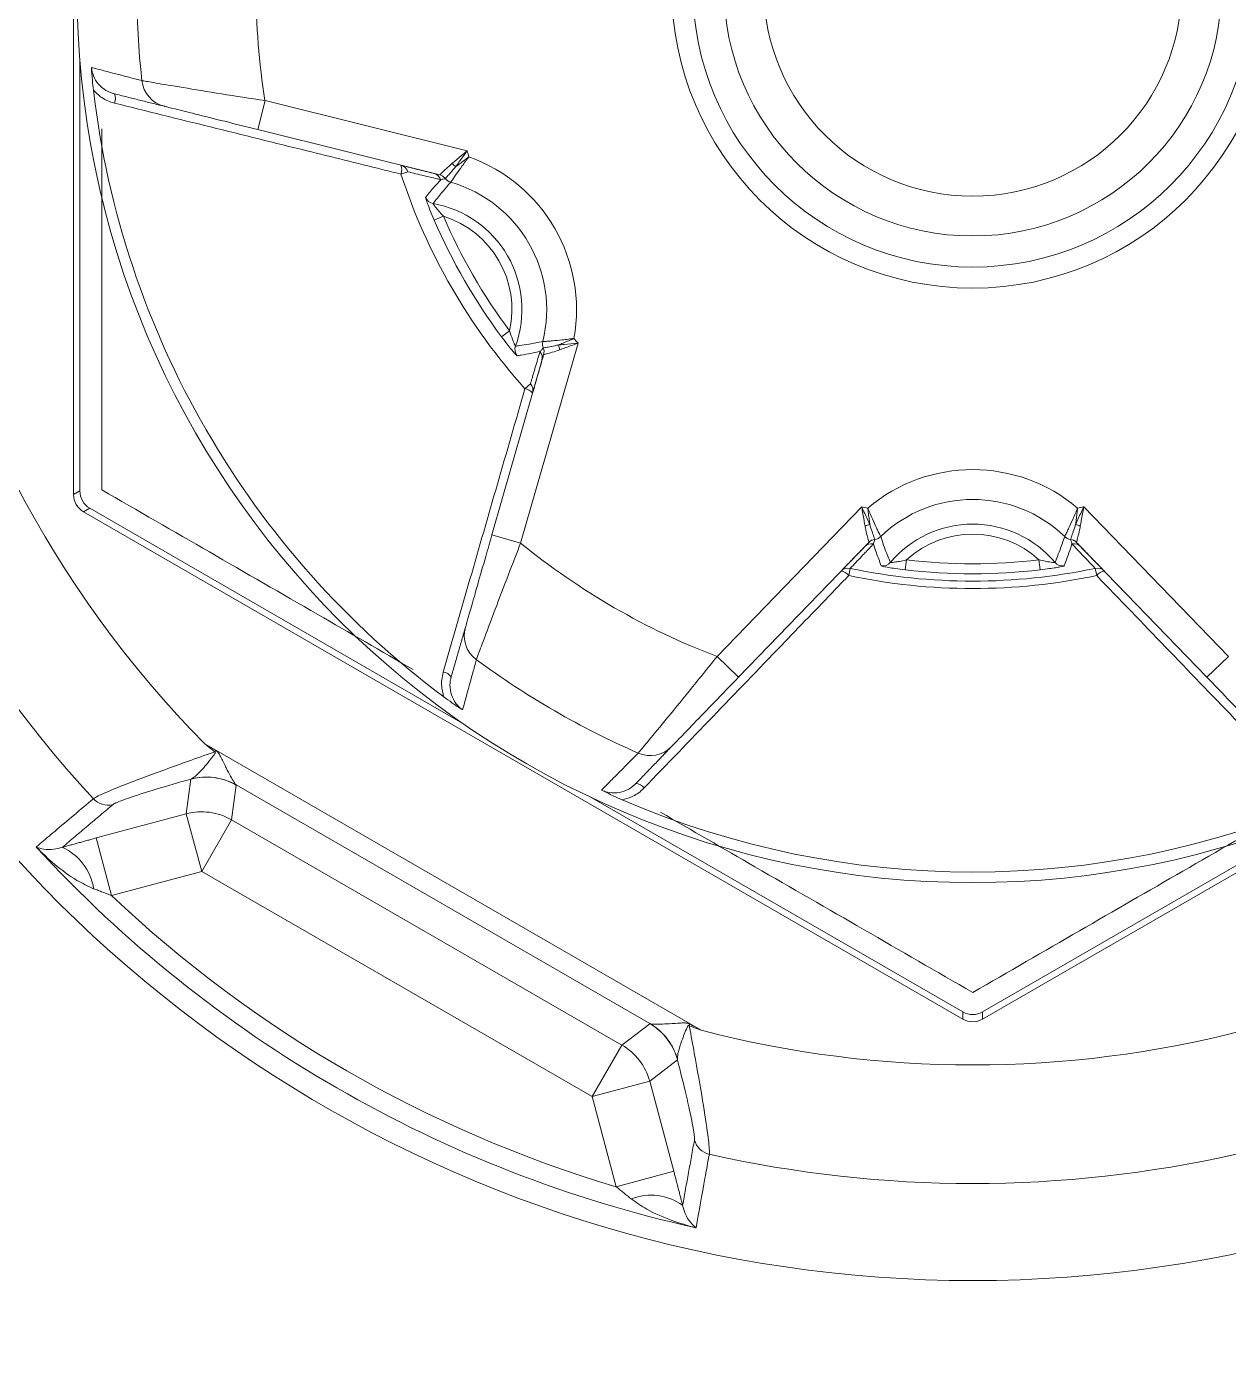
# Model space of a CAD drawing. Extents: x 11 to 120, y 2 to 94.
# Drawn here: x 113.536 to 114.14, y 39.129 to 39.799 of the extents above; entities that cross this region are included whole.
import ezdxf

# ---------------------------------------------------------------- set-up
doc = ezdxf.new("R2010")
doc.units = 0
doc.header["$MEASUREMENT"] = 0
doc.linetypes.add('SLD-Solid', pattern=[0])
doc.layers.add('OBJECT', color=7, linetype='CONTINUOUS')

msp = doc.modelspace()

# ---------------------------------------------------------------- linework, layer by layer
at = {"layer": 'OBJECT', "color": 7, "linetype": 'SLD-Solid', "lineweight": 15}
for p, q in [((113.55996, 40.07389), (113.55996, 39.56392)), ((113.5631, 39.78219), (113.5631, 39.56573)), ((113.65609, 39.76194), (113.65246, 39.74738)), ((113.65609, 39.76194), (113.75758, 39.73663)), ((113.7439, 39.72458), (113.65246, 39.74738)), ((113.7279, 39.72616), (113.72438, 39.725)), ((113.74568, 39.70381), (113.74109, 39.70182)), ((113.77495, 39.64318), (113.77896, 39.64616)), ((113.81334, 39.64006), (113.78451, 39.53951)), ((113.77009, 39.54364), (113.79607, 39.63423)), ((113.78943, 39.61959), (113.78667, 39.61712)), ((113.55996, 39.56392), (113.5631, 39.56573)), ((113.5681, 39.55707), (113.56496, 39.55526)), ((113.56496, 39.55526), (114.0066, 39.30028)), ((113.5681, 39.55707), (113.75555, 39.44885)), ((113.88318, 39.48254), (113.95584, 39.55778)), ((114.0166, 39.30028), (114.45824, 39.55526)), ((114.06736, 39.55778), (114.14002, 39.48254)), ((113.78451, 39.53951), (113.77009, 39.54364)), ((113.95943, 39.53991), (113.89397, 39.47212)), ((114.12923, 39.47212), (114.06376, 39.53991)), ((113.95007, 39.52684), (113.94931, 39.52322)), ((113.97831, 39.53106), (113.97774, 39.5261)), ((114.04546, 39.5261), (114.04488, 39.53106)), ((114.07312, 39.52684), (114.07389, 39.52322)), ((113.88318, 39.48254), (113.89397, 39.47212)), ((114.14002, 39.48254), (114.12923, 39.47212)), ((113.62579, 39.4387), (113.87523, 39.29469)), ((113.63082, 39.43463), (113.63132, 39.43531)), ((113.61657, 39.40348), (113.61887, 39.42094)), ((113.6416, 39.41795), (113.6393, 39.40048)), ((113.84947, 39.29803), (113.64158, 39.41806)), ((113.81914, 39.41213), (114.0066, 39.30391)), ((114.0166, 39.30391), (114.20405, 39.41213)), ((113.5713, 39.39135), (113.61657, 39.40348)), ((113.61657, 39.40348), (113.62432, 39.37454)), ((113.6393, 39.40048), (113.62432, 39.37454)), ((113.83538, 39.28728), (113.6393, 39.40048)), ((113.5713, 39.39135), (113.57905, 39.36241)), ((113.62432, 39.37454), (113.57905, 39.36241)), ((113.62432, 39.37454), (113.8204, 39.26133)), ((114.0066, 39.30028), (114.0066, 39.30391)), ((114.0166, 39.30391), (114.0166, 39.30028)), ((113.83538, 39.28728), (113.84936, 39.298)), ((113.86954, 39.29778), (113.86919, 39.297)), ((113.8204, 39.26133), (113.83538, 39.28728)), ((113.86332, 39.27981), (113.84934, 39.26908)), ((113.8204, 39.26133), (113.84934, 39.26908)), ((113.84934, 39.26908), (113.86147, 39.22381)), ((113.83253, 39.21606), (113.8204, 39.26133)), ((113.83253, 39.21606), (113.86147, 39.22381))]:
    msp.add_line(p, q, dxfattribs=at)
for radius in [0.45, 0.15121, 0.14061, 0.125, 0.105]:
    msp.add_circle((114.0116, 39.8189), radius, dxfattribs=at)
for centre, radius, start, end in [((114.0116, 40.5189), 5.04693, 185.03814, 264.71348), ((114.0116, 39.8189), 0.36005, 170.89628, 189.10372), ((114.0116, 39.8189), 0.41996, 173.58269, 186.41731), ((114.0116, 39.8189), 0.44471, 186.67677, 233.32323), ((113.60915, 39.77362), 0.01498, 186.32893, 255.97529), ((113.57546, 39.76292), 0.00554, 335.9088, 25.87507), ((114.0116, 39.8189), 0.26701, 197.94654, 198.61696), ((113.73109, 39.65695), 0.08148, 349.70358, 70.29642), ((113.72315, 39.72461), 0.00499, 18.04936, 75.99163), ((113.71928, 39.72721), 0.00556, 336.67709, 23.8488), ((113.74411, 39.72198), 0.0102, 40.46931, 54.7023), ((114.0116, 39.8189), 0.54166, 190.32335, 224.58105), ((114.0116, 39.8189), 0.30217, 198.10411, 221.89589), ((113.73969, 39.72049), 0.00499, 19.84093, 75.99198), ((113.7427, 39.71975), 0.00499, 36.30136, 75.99363), ((113.74272, 39.71973), 0.005, 36.54309, 75.96465), ((113.75076, 39.72569), 0.005, 216.5337, 253.9965), ((113.73109, 39.65695), 0.06649, 345.96574, 74.03426), ((113.74143, 39.71511), 0.005, 201.05787, 259.87833), ((113.73109, 39.65695), 0.05407, 340.07984, 79.92016), ((114.0116, 39.8189), 0.29476, 203.40402, 216.59598), ((113.73109, 39.65695), 0.04907, 347.29364, 72.70636), ((114.0116, 39.8189), 0.28976, 203.40402, 216.59598), ((114.0116, 39.8189), 0.60122, 192.03022, 222.71448), ((113.80045, 39.63962), 0.005, 166.0035, 203.4663), ((113.79392, 39.63571), 0.0102, 5.2977, 19.53069), ((114.0116, 39.8189), 0.26701, 221.38304, 222.05346), ((113.78663, 39.63683), 0.005, 160.12167, 218.94213), ((113.79041, 39.63263), 0.00499, 344.00802, 40.15907), ((113.79127, 39.63561), 0.00499, 344.00637, 23.69864), ((113.79127, 39.63563), 0.005, 344.03535, 23.45691), ((113.78571, 39.61625), 0.00499, 344.00837, 41.95064), ((113.78603, 39.6116), 0.00556, 36.1512, 83.32291), ((114.0116, 39.495), 0.08148, 49.70358, 130.29642), ((114.0116, 39.495), 0.06649, 45.96574, 134.03426), ((114.0116, 39.8189), 0.26701, 257.94654, 258.61696), ((114.0116, 39.8189), 0.26701, 281.38304, 282.05346), ((114.0116, 39.8189), 0.65, 204.58225, 335.41775), ((113.96179, 39.53879), 0.0102, 100.46931, 114.7023), ((114.0116, 39.495), 0.05407, 40.07984, 139.92016), ((114.0614, 39.53879), 0.0102, 65.2977, 79.53069), ((114.0116, 39.8189), 0.36005, 230.89628, 249.10372), ((113.96087, 39.53421), 0.00499, 79.84093, 135.99198), ((113.96302, 39.53645), 0.00499, 96.30136, 135.99363), ((113.96304, 39.53646), 0.005, 96.54309, 135.96465), ((113.9619, 39.5464), 0.005, 276.5337, 313.9965), ((114.0116, 39.495), 0.04907, 47.29364, 132.70636), ((114.06129, 39.5464), 0.005, 226.0035, 263.4663), ((114.06015, 39.53646), 0.005, 44.03535, 83.45691), ((114.06018, 39.53645), 0.00499, 44.00637, 83.69864), ((114.06232, 39.53421), 0.00499, 44.00802, 100.15907), ((113.94904, 39.52196), 0.00499, 78.04936, 135.99163), ((113.94485, 39.5199), 0.00556, 36.67709, 83.8488), ((114.0116, 39.8189), 0.29847, 258.10411, 281.89589), ((113.9664, 39.53304), 0.005, 261.05787, 319.87833), ((114.0116, 39.8189), 0.29476, 263.40402, 276.59598), ((114.0116, 39.8189), 0.28976, 263.40402, 276.59598), ((114.0568, 39.53304), 0.005, 220.12167, 278.94213), ((114.07416, 39.52196), 0.00499, 44.00837, 101.95064), ((114.07835, 39.5199), 0.00556, 96.1512, 143.32291), ((114.0116, 39.8189), 0.30217, 258.10411, 281.89589), ((114.0116, 40.5189), 3.00679, 199.79908, 266.19749), ((113.77116, 39.49302), 0.01498, 164.02471, 233.67107), ((114.0116, 40.5189), 2.94719, 200.43682, 266.06634), ((114.0116, 39.8189), 0.41996, 233.58269, 246.41731), ((113.74505, 39.46919), 0.00554, 34.12493, 84.0912), ((113.8496, 39.44773), 0.01498, 246.32893, 315.97529), ((113.62661, 39.39191), 0.03004, 60.06722, 104.93278), ((113.62669, 39.392), 0.03001, 60.2599, 104.63899), ((113.84201, 39.41321), 0.00554, 35.9088, 85.87507), ((113.57722, 39.41784), 0.01, 222.58341, 284.55168), ((113.62431, 39.37445), 0.03004, 60.06722, 104.93278), ((114.0116, 39.8189), 0.44471, 246.67677, 293.32323), ((114.0116, 39.8189), 0.6388, 222.56667, 257.43333), ((113.54296, 39.36174), 0.02735, 8.62772, 65.51422), ((114.0116, 39.8189), 0.62887, 226.54312, 253.45688), ((113.83431, 39.272), 0.03004, 15.06722, 59.93278), ((113.83434, 39.27211), 0.03001, 15.36101, 59.7401), ((114.0116, 39.8189), 0.54166, 255.41895, 284.58105), ((113.82033, 39.26127), 0.03004, 15.06722, 59.93278), ((113.88145, 39.24219), 0.01, 195.44832, 257.41659), ((114.0116, 39.8189), 0.60122, 257.28552, 282.71448), ((113.85, 39.18447), 0.02735, 54.48578, 111.37228)]:
    msp.add_arc(centre, radius, start, end, dxfattribs=at)
for centre, major_axis in [((113.5731, 39.56574), (-0.00866, -0.005)), ((113.56996, 39.56392), (-0.00866, -0.005)), ((114.0116, 39.31257), (0, -0.01)), ((114.0116, 39.30894), (0, -0.01))]:
    msp.add_ellipse(centre, major_axis=major_axis, ratio=0.999949, start_param=5.759609, end_param=6.806762, dxfattribs=at)
for points, knots in [([(113.56891, 39.77859), (113.56938, 39.77847), (113.57201, 39.77779), (113.58044, 39.77559), (113.58844, 39.77349), (113.59427, 39.77196)], [0, 0, 0, 0, 0.056184, 0.311886, 1, 1, 1, 1]), ([(113.5699, 39.7672), (113.56972, 39.76888), (113.56929, 39.77284), (113.56904, 39.77651), (113.56891, 39.77855), (113.56891, 39.77859)], [0, 0, 0, 0, 0.417944, 0.987082, 1, 1, 1, 1]), ([(113.56891, 39.77859), (113.56907, 39.77755), (113.56949, 39.77491), (113.57153, 39.77101), (113.57507, 39.76751), (113.57832, 39.76591), (113.58018, 39.76541), (113.58045, 39.76534)], [0, 0, 0, 0, 0.164481, 0.417753, 0.679386, 0.95477, 1, 1, 1, 1]), ([(113.58052, 39.76066), (113.58017, 39.76075), (113.57769, 39.76141), (113.57379, 39.76327), (113.57105, 39.76604), (113.5699, 39.7672)], [0, 0, 0, 0, 0.086635, 0.616356, 1, 1, 1, 1]), ([(113.59427, 39.77196), (113.59443, 39.77194), (113.59516, 39.77181), (113.60052, 39.77089), (113.61428, 39.76858), (113.63377, 39.76538), (113.64868, 39.76308), (113.65609, 39.76194)], [0, 0, 0, 0, 0.06206, 0.280895, 0.514816, 0.758819, 1, 1, 1, 1]), ([(113.72438, 39.725), (113.72123, 39.72578), (113.70545, 39.72969), (113.65743, 39.74157), (113.61269, 39.75268), (113.58052, 39.76066)], [0, 0, 0, 0, 0.065603, 0.328016, 1, 1, 1, 1]), ([(113.65246, 39.74738), (113.64683, 39.74879), (113.63555, 39.7516), (113.62075, 39.75529), (113.61028, 39.7579), (113.6062, 39.75892), (113.60565, 39.75905), (113.60552, 39.75908)], [0, 0, 0, 0, 0.244965, 0.490375, 0.723034, 0.938923, 1, 1, 1, 1]), ([(113.5741, 39.74767), (113.5741, 39.72929), (113.5741, 39.66838), (113.5741, 39.60828), (113.5741, 39.56631)], [0, 0, 0, 0, 0.301747, 1, 1, 1, 1]), ([(113.75856, 39.73366), (113.75853, 39.73362), (113.75849, 39.73357), (113.75842, 39.73348), (113.75832, 39.73335), (113.75809, 39.73304), (113.75758, 39.73238), (113.75651, 39.73097), (113.75449, 39.72824), (113.7524, 39.72531), (113.75067, 39.7228), (113.74964, 39.72127), (113.74946, 39.721), (113.74938, 39.72088)], [0, 0, 0, 0, 0.007067, 0.008531, 0.013729, 0.028139, 0.057805, 0.119651, 0.255243, 0.503841, 0.641027, 0.838394, 1, 1, 1, 1]), ([(113.75001, 39.73031), (113.75073, 39.73092), (113.75306, 39.73288), (113.75572, 39.73509), (113.75753, 39.73659), (113.75758, 39.73663)], [0, 0, 0, 0, 0.306093, 0.981681, 1, 1, 1, 1]), ([(113.75758, 39.73663), (113.75755, 39.73658), (113.75618, 39.73466), (113.75418, 39.73186), (113.75242, 39.72937), (113.75187, 39.7286)], [0, 0, 0, 0, 0.018348, 0.69417, 1, 1, 1, 1]), ([(113.75187, 39.7286), (113.75252, 39.7291), (113.75391, 39.73017), (113.75583, 39.73162), (113.75724, 39.73268), (113.75792, 39.73319), (113.75824, 39.73342), (113.75837, 39.73352), (113.75846, 39.73359), (113.75852, 39.73363), (113.75856, 39.73366)], [0, 0, 0, 0, 0.315172, 0.674072, 0.841266, 0.92242, 0.962073, 0.977142, 0.981068, 1, 1, 1, 1]), ([(113.74438, 39.72218), (113.74425, 39.72221), (113.74357, 39.72238), (113.74073, 39.72306), (113.73535, 39.72436), (113.73056, 39.72551), (113.7279, 39.72616)], [0, 0, 0, 0, 0.024416, 0.122079, 0.512732, 1, 1, 1, 1]), ([(113.74393, 39.72459), (113.74409, 39.72475), (113.74442, 39.72509), (113.74638, 39.72704), (113.74845, 39.72898), (113.74979, 39.73012), (113.75001, 39.73031)], [0, 0, 0, 0, 0.3024, 0.609801, 0.937989, 1, 1, 1, 1]), ([(113.75187, 39.7286), (113.75169, 39.72841), (113.75054, 39.72717), (113.74879, 39.72517), (113.74714, 39.72321), (113.74687, 39.72287), (113.74674, 39.72271)], [0, 0, 0, 0, 0.061214, 0.387729, 0.695884, 1, 1, 1, 1]), ([(113.73676, 39.71332), (113.73826, 39.71512), (113.74076, 39.71814), (113.74335, 39.72102), (113.74438, 39.72218)], [0, 0, 0, 0, 0.598184, 1, 1, 1, 1]), ([(113.74938, 39.72088), (113.74892, 39.72035), (113.74738, 39.7186), (113.7444, 39.71509), (113.74197, 39.71199), (113.74055, 39.71019)], [0, 0, 0, 0, 0.153014, 0.506934, 1, 1, 1, 1]), ([(113.74089, 39.72533), (113.74102, 39.7253), (113.74187, 39.72509), (113.74297, 39.72481), (113.7439, 39.72458)], [0, 0, 0, 0, 0.150177, 1, 1, 1, 1]), ([(113.74671, 39.7227), (113.74601, 39.72256), (113.74519, 39.7224), (113.74449, 39.72221), (113.74438, 39.72218)], [0, 0, 0, 0, 0.849802, 1, 1, 1, 1]), ([(113.73676, 39.71332), (113.73676, 39.71329), (113.73674, 39.7132), (113.737, 39.71228), (113.73784, 39.70987), (113.73924, 39.70621), (113.74042, 39.70341), (113.74109, 39.70182)], [0, 0, 0, 0, 0.056803, 0.249162, 0.475339, 0.701406, 1, 1, 1, 1]), ([(113.74568, 39.70381), (113.74486, 39.70471), (113.7435, 39.70623), (113.74199, 39.70809), (113.74124, 39.70909), (113.74082, 39.70969), (113.74062, 39.71001), (113.74055, 39.71016), (113.74055, 39.71018), (113.74055, 39.71019)], [0, 0, 0, 0, 0.34673, 0.581129, 0.720204, 0.790705, 0.905611, 0.953256, 1, 1, 1, 1]), ([(113.78193, 39.63853), (113.78189, 39.63856), (113.78185, 39.6386), (113.78165, 39.63895), (113.78133, 39.63963), (113.78072, 39.64109), (113.77988, 39.64331), (113.77931, 39.64509), (113.77896, 39.64616)], [0, 0, 0, 0, 0.118661, 0.142604, 0.293282, 0.465512, 0.680632, 1, 1, 1, 1]), ([(113.77495, 39.64318), (113.7759, 39.64192), (113.77756, 39.63971), (113.77976, 39.63699), (113.78132, 39.63513), (113.78243, 39.63391), (113.78264, 39.63376), (113.78274, 39.63368)], [0, 0, 0, 0, 0.273331, 0.47686, 0.65651, 0.828448, 1, 1, 1, 1]), ([(113.78193, 39.63853), (113.78257, 39.63862), (113.78484, 39.63892), (113.78942, 39.63963), (113.79331, 39.64038), (113.7956, 39.64083)], [0, 0, 0, 0, 0.139147, 0.493066, 1, 1, 1, 1]), ([(113.7956, 39.64083), (113.79574, 39.64084), (113.79607, 39.64086), (113.79791, 39.64098), (113.80095, 39.64123), (113.80453, 39.64157), (113.8079, 39.64196), (113.80966, 39.64218), (113.81049, 39.64229), (113.81087, 39.64234), (113.81103, 39.64236), (113.81114, 39.64237), (113.81121, 39.64238), (113.81126, 39.64239)], [0, 0, 0, 0, 0.161606, 0.358973, 0.496159, 0.744757, 0.880349, 0.942195, 0.971861, 0.986271, 0.991469, 0.992933, 1, 1, 1, 1]), ([(113.79586, 39.63763), (113.79607, 39.63766), (113.79649, 39.63773), (113.79901, 39.63817), (113.80163, 39.63869), (113.80327, 39.63907), (113.80353, 39.63913)], [0, 0, 0, 0, 0.303836, 0.61198, 0.938473, 1, 1, 1, 1]), ([(113.81126, 39.64239), (113.81121, 39.64237), (113.81115, 39.64234), (113.81105, 39.64229), (113.81089, 39.64223), (113.81052, 39.64207), (113.80975, 39.64173), (113.80813, 39.64104), (113.80591, 39.6401), (113.80429, 39.63944), (113.80353, 39.63913)], [0, 0, 0, 0, 0.018932, 0.022858, 0.037927, 0.07758, 0.158734, 0.325928, 0.684828, 1, 1, 1, 1]), ([(113.80353, 39.63913), (113.80447, 39.63921), (113.8075, 39.63949), (113.81093, 39.63982), (113.81328, 39.64005), (113.81334, 39.64006)], [0, 0, 0, 0, 0.30583, 0.981652, 1, 1, 1, 1]), ([(113.81334, 39.64006), (113.81328, 39.64003), (113.81107, 39.63921), (113.80783, 39.63801), (113.80497, 39.63698), (113.80408, 39.63666)], [0, 0, 0, 0, 0.018319, 0.693907, 1, 1, 1, 1]), ([(113.79423, 39.63585), (113.79271, 39.63553), (113.78956, 39.63487), (113.78572, 39.63417), (113.78339, 39.63379), (113.78274, 39.63368)], [0, 0, 0, 0, 0.401816, 0.831187, 1, 1, 1, 1]), ([(113.78943, 39.61959), (113.78947, 39.61972), (113.78966, 39.62038), (113.79047, 39.62313), (113.79203, 39.6284), (113.79344, 39.63319), (113.79423, 39.63585)], [0, 0, 0, 0, 0.024416, 0.122079, 0.512732, 1, 1, 1, 1]), ([(113.79423, 39.63585), (113.7943, 39.63593), (113.79469, 39.63631), (113.79522, 39.63687), (113.7957, 39.63744), (113.79584, 39.63761)], [0, 0, 0, 0, 0.149392, 0.746961, 1, 1, 1, 1]), ([(113.79607, 39.63423), (113.79596, 39.63386), (113.79563, 39.63271), (113.79538, 39.63184), (113.79521, 39.63125)], [0, 0, 0, 0, 0.323173, 1, 1, 1, 1]), ([(113.80408, 39.63666), (113.80381, 39.63656), (113.80214, 39.63597), (113.79943, 39.63515), (113.79676, 39.63443), (113.79631, 39.63431), (113.79608, 39.63426)], [0, 0, 0, 0, 0.062329, 0.390489, 0.697879, 1, 1, 1, 1]), ([(113.74562, 39.4747), (113.74651, 39.47781), (113.75099, 39.49335), (113.76463, 39.54075), (113.77745, 39.58517), (113.78667, 39.61712)], [0, 0, 0, 0, 0.065603, 0.328016, 1, 1, 1, 1]), ([(113.5741, 39.56631), (113.61014, 39.5455), (113.662, 39.51556), (113.71455, 39.48522), (113.73057, 39.47597)], [0, 0, 0, 0, 0.695136, 1, 1, 1, 1]), ([(113.95584, 39.55778), (113.95587, 39.55773), (113.95684, 39.55558), (113.95827, 39.55245), (113.95954, 39.54968), (113.95994, 39.54882)], [0, 0, 0, 0, 0.018348, 0.69417, 1, 1, 1, 1]), ([(113.95753, 39.54806), (113.95736, 39.54899), (113.95683, 39.55199), (113.95624, 39.5554), (113.95585, 39.55772), (113.95584, 39.55778)], [0, 0, 0, 0, 0.306093, 0.981681, 1, 1, 1, 1]), ([(113.9589, 39.55715), (113.95892, 39.5571), (113.95895, 39.55704), (113.95899, 39.55694), (113.95905, 39.55678), (113.9592, 39.55643), (113.95952, 39.55566), (113.96021, 39.55403), (113.96156, 39.55091), (113.96305, 39.54764), (113.96436, 39.54488), (113.96517, 39.54323), (113.96532, 39.54293), (113.96538, 39.5428)], [0, 0, 0, 0, 0.007067, 0.008531, 0.013729, 0.028139, 0.057805, 0.119651, 0.255243, 0.503841, 0.641027, 0.838394, 1, 1, 1, 1]), ([(113.95994, 39.54882), (113.95983, 39.54964), (113.9596, 39.55137), (113.9593, 39.55376), (113.95909, 39.55551), (113.95899, 39.55635), (113.95895, 39.55675), (113.95893, 39.55692), (113.95891, 39.55703), (113.95891, 39.55709), (113.9589, 39.55715)], [0, 0, 0, 0, 0.315172, 0.674072, 0.841266, 0.92242, 0.962073, 0.977142, 0.981068, 1, 1, 1, 1]), ([(114.05782, 39.5428), (114.05788, 39.54293), (114.05803, 39.54323), (114.05884, 39.54488), (114.06015, 39.54764), (114.06164, 39.55091), (114.06299, 39.55403), (114.06368, 39.55566), (114.064, 39.55643), (114.06415, 39.55678), (114.06421, 39.55694), (114.06425, 39.55704), (114.06428, 39.5571), (114.0643, 39.55715)], [0, 0, 0, 0, 0.161606, 0.358973, 0.496159, 0.744757, 0.880349, 0.942195, 0.971861, 0.986271, 0.991469, 0.992933, 1, 1, 1, 1]), ([(114.06326, 39.54882), (114.06365, 39.54968), (114.06492, 39.55245), (114.06636, 39.55558), (114.06733, 39.55773), (114.06736, 39.55778)], [0, 0, 0, 0, 0.30583, 0.981652, 1, 1, 1, 1]), ([(114.0643, 39.55715), (114.06429, 39.55709), (114.06428, 39.55703), (114.06427, 39.55692), (114.06425, 39.55675), (114.0642, 39.55635), (114.06411, 39.55551), (114.0639, 39.55376), (114.0636, 39.55137), (114.06337, 39.54964), (114.06326, 39.54882)], [0, 0, 0, 0, 0.018932, 0.022858, 0.037927, 0.07758, 0.158734, 0.325928, 0.684828, 1, 1, 1, 1]), ([(114.06736, 39.55778), (114.06735, 39.55772), (114.06696, 39.5554), (114.06637, 39.55199), (114.06583, 39.54899), (114.06567, 39.54806)], [0, 0, 0, 0, 0.018319, 0.693907, 1, 1, 1, 1]), ([(113.95945, 39.53994), (113.95938, 39.54016), (113.95926, 39.54061), (113.95854, 39.54329), (113.9579, 39.54604), (113.95758, 39.54778), (113.95753, 39.54806)], [0, 0, 0, 0, 0.3024, 0.609801, 0.937989, 1, 1, 1, 1]), ([(113.95994, 39.54882), (113.96002, 39.54857), (113.96051, 39.54696), (113.96137, 39.54444), (113.96225, 39.54203), (113.9624, 39.54163), (113.96247, 39.54143)], [0, 0, 0, 0, 0.061214, 0.387729, 0.695884, 1, 1, 1, 1]), ([(114.06072, 39.54143), (114.0608, 39.54163), (114.06095, 39.54203), (114.06182, 39.54443), (114.06268, 39.54696), (114.06318, 39.54857), (114.06326, 39.54882)], [0, 0, 0, 0, 0.303836, 0.61198, 0.938473, 1, 1, 1, 1]), ([(114.06567, 39.54806), (114.06562, 39.54778), (114.06529, 39.54604), (114.06465, 39.54328), (114.06394, 39.54061), (114.06381, 39.54016), (114.06375, 39.53994)], [0, 0, 0, 0, 0.062329, 0.390489, 0.697879, 1, 1, 1, 1]), ([(113.75676, 39.49714), (113.75696, 39.49787), (113.75738, 39.49933), (113.75965, 39.50725), (113.7629, 39.51857), (113.76656, 39.53134), (113.76905, 39.54003), (113.77009, 39.54364)], [0, 0, 0, 0, 0.204174, 0.408136, 0.617898, 0.840881, 1, 1, 1, 1]), ([(113.78451, 39.53951), (113.78275, 39.53498), (113.7785, 39.52408), (113.77237, 39.50799), (113.76701, 39.49371), (113.7633, 39.48371), (113.76262, 39.48187), (113.76228, 39.48095)], [0, 0, 0, 0, 0.156463, 0.377207, 0.586936, 0.792743, 1, 1, 1, 1]), ([(113.96175, 39.53913), (113.96166, 39.53903), (113.96118, 39.53852), (113.95917, 39.5364), (113.95535, 39.53239), (113.95196, 39.52882), (113.95007, 39.52684)], [0, 0, 0, 0, 0.024416, 0.122079, 0.512732, 1, 1, 1, 1]), ([(113.95728, 39.53768), (113.95737, 39.53778), (113.95798, 39.53841), (113.95877, 39.53922), (113.95943, 39.53991)], [0, 0, 0, 0, 0.150177, 1, 1, 1, 1]), ([(113.96247, 39.5414), (113.96224, 39.54073), (113.96196, 39.53993), (113.96178, 39.53923), (113.96175, 39.53913)], [0, 0, 0, 0, 0.849802, 1, 1, 1, 1]), ([(113.96562, 39.5281), (113.96481, 39.5303), (113.96344, 39.53397), (113.96224, 39.53765), (113.96175, 39.53913)], [0, 0, 0, 0, 0.598184, 1, 1, 1, 1]), ([(113.96538, 39.5428), (113.96561, 39.54214), (113.96635, 39.53993), (113.9679, 39.53559), (113.96937, 39.53194), (113.97023, 39.52981)], [0, 0, 0, 0, 0.153014, 0.506934, 1, 1, 1, 1]), ([(114.05297, 39.52981), (114.05322, 39.53041), (114.05409, 39.53254), (114.05577, 39.53686), (114.05706, 39.5406), (114.05782, 39.5428)], [0, 0, 0, 0, 0.139147, 0.493066, 1, 1, 1, 1]), ([(114.06144, 39.53913), (114.06096, 39.53765), (114.05995, 39.53459), (114.05864, 39.53092), (114.05781, 39.52872), (114.05757, 39.5281)], [0, 0, 0, 0, 0.401816, 0.831187, 1, 1, 1, 1]), ([(114.06144, 39.53913), (114.06141, 39.53923), (114.06128, 39.53976), (114.06105, 39.5405), (114.0608, 39.5412), (114.06072, 39.5414)], [0, 0, 0, 0, 0.149392, 0.746961, 1, 1, 1, 1]), ([(114.07312, 39.52684), (114.07303, 39.52694), (114.07256, 39.52744), (114.07058, 39.52952), (114.06679, 39.5335), (114.06335, 39.53712), (114.06144, 39.53913)], [0, 0, 0, 0, 0.024416, 0.122079, 0.512732, 1, 1, 1, 1]), ([(114.06376, 39.53991), (114.06403, 39.53963), (114.06486, 39.53877), (114.06549, 39.53812), (114.06591, 39.53768)], [0, 0, 0, 0, 0.323173, 1, 1, 1, 1]), ([(113.96562, 39.5281), (113.96564, 39.52808), (113.96571, 39.52802), (113.96664, 39.52778), (113.96915, 39.5273), (113.97301, 39.52668), (113.97602, 39.52631), (113.97774, 39.5261)], [0, 0, 0, 0, 0.056803, 0.249162, 0.475339, 0.701406, 1, 1, 1, 1]), ([(113.97831, 39.53106), (113.97712, 39.53081), (113.97513, 39.53038), (113.97276, 39.53001), (113.97152, 39.52986), (113.97079, 39.52979), (113.97041, 39.52978), (113.97025, 39.52979), (113.97023, 39.52981), (113.97023, 39.52981)], [0, 0, 0, 0, 0.34673, 0.581129, 0.720204, 0.790705, 0.905611, 0.953256, 1, 1, 1, 1]), ([(114.05297, 39.52981), (114.05293, 39.5298), (114.05287, 39.52978), (114.05247, 39.52979), (114.05172, 39.52985), (114.05015, 39.53005), (114.04781, 39.53044), (114.04598, 39.53083), (114.04488, 39.53106)], [0, 0, 0, 0, 0.118661, 0.142604, 0.293282, 0.465512, 0.680632, 1, 1, 1, 1]), ([(114.04546, 39.5261), (114.04703, 39.52629), (114.04976, 39.52663), (114.05322, 39.52717), (114.05561, 39.52759), (114.05722, 39.52794), (114.05746, 39.52804), (114.05757, 39.5281)], [0, 0, 0, 0, 0.273331, 0.47686, 0.65651, 0.828448, 1, 1, 1, 1]), ([(113.94931, 39.52322), (113.94706, 39.52088), (113.93579, 39.50917), (113.90148, 39.47352), (113.8695, 39.44033), (113.8465, 39.41646)], [0, 0, 0, 0, 0.065603, 0.328016, 1, 1, 1, 1]), ([(114.1767, 39.41646), (114.17445, 39.41878), (114.16323, 39.43043), (114.129, 39.46595), (114.09694, 39.49926), (114.07389, 39.52322)], [0, 0, 0, 0, 0.065603, 0.328016, 1, 1, 1, 1]), ([(113.76228, 39.48095), (113.76213, 39.48041), (113.76139, 39.47771), (113.75908, 39.46926), (113.75692, 39.46139), (113.75535, 39.45568)], [0, 0, 0, 0, 0.063926, 0.319628, 1, 1, 1, 1]), ([(113.84358, 39.43401), (113.84369, 39.43414), (113.84416, 39.43471), (113.84763, 39.43889), (113.85652, 39.44965), (113.86904, 39.46493), (113.87848, 39.47669), (113.88318, 39.48254)], [0, 0, 0, 0, 0.06206, 0.280895, 0.514816, 0.758819, 1, 1, 1, 1]), ([(113.74597, 39.46224), (113.74576, 39.46291), (113.74488, 39.46569), (113.74456, 39.47001), (113.74533, 39.47342), (113.74562, 39.4747)], [0, 0, 0, 0, 0.165835, 0.685376, 1, 1, 1, 1]), ([(113.74963, 39.4723), (113.74941, 39.47133), (113.74883, 39.46877), (113.74918, 39.46445), (113.75106, 39.45987), (113.75346, 39.45707), (113.75505, 39.4559), (113.75535, 39.45568)], [0, 0, 0, 0, 0.164094, 0.433236, 0.690435, 0.942568, 1, 1, 1, 1]), ([(113.89397, 39.47212), (113.88994, 39.46794), (113.88186, 39.45959), (113.87127, 39.44861), (113.86377, 39.44085), (113.86085, 39.43782), (113.86045, 39.43741), (113.86037, 39.43732)], [0, 0, 0, 0, 0.244965, 0.490375, 0.723034, 0.938923, 1, 1, 1, 1]), ([(114.16283, 39.43732), (114.1623, 39.43787), (114.16125, 39.43896), (114.15553, 39.44489), (114.14735, 39.45336), (114.13811, 39.46292), (114.13184, 39.46941), (114.12923, 39.47212)], [0, 0, 0, 0, 0.204174, 0.408136, 0.617898, 0.840881, 1, 1, 1, 1]), ([(113.75535, 39.45568), (113.75531, 39.4557), (113.7536, 39.45683), (113.75055, 39.45889), (113.74734, 39.46124), (113.74597, 39.46224)], [0, 0, 0, 0, 0.012918, 0.582056, 1, 1, 1, 1]), ([(113.63082, 39.43463), (113.62951, 39.43568), (113.62783, 39.43704), (113.62616, 39.4384), (113.62579, 39.4387)], [0, 0, 0, 0, 0.779301, 1, 1, 1, 1]), ([(113.62579, 39.4387), (113.62612, 39.4385), (113.62796, 39.43737), (113.62981, 39.43624), (113.63132, 39.43531)], [0, 0, 0, 0, 0.179085, 1, 1, 1, 1]), ([(113.56986, 39.41107), (113.57016, 39.41128), (113.57135, 39.41213), (113.57822, 39.41523), (113.59453, 39.42159), (113.61353, 39.42852), (113.62616, 39.43299), (113.63058, 39.43454), (113.63082, 39.43463)], [0, 0, 0, 0, 0.076209, 0.301716, 0.561175, 0.84648, 0.991698, 1, 1, 1, 1]), ([(113.6191, 39.42104), (113.61976, 39.42144), (113.62111, 39.42227), (113.62372, 39.42486), (113.62668, 39.42823), (113.62906, 39.43116), (113.63047, 39.43306), (113.63087, 39.43367), (113.63106, 39.43404), (113.63113, 39.43426), (113.63115, 39.43438), (113.63112, 39.43447), (113.63107, 39.43453), (113.63099, 39.43459), (113.6309, 39.43461), (113.63083, 39.43462), (113.63082, 39.43463)], [0, 0, 0, 0, 0.195249, 0.405042, 0.63115, 0.87102, 0.919811, 0.950317, 0.968702, 0.975002, 0.981359, 0.984371, 0.988053, 0.991379, 0.998345, 1, 1, 1, 1]), ([(113.63132, 39.43531), (113.63144, 39.43523), (113.6317, 39.43507), (113.63215, 39.4347), (113.63259, 39.43421), (113.63304, 39.43354), (113.63353, 39.4327), (113.63478, 39.43033), (113.63652, 39.42669), (113.63867, 39.4225), (113.64028, 39.41969), (113.6412, 39.41841), (113.6415, 39.41813), (113.64158, 39.41806)], [0, 0, 0, 0, 0.018769, 0.038235, 0.073788, 0.102194, 0.141005, 0.196489, 0.443992, 0.659494, 0.842806, 0.961684, 1, 1, 1, 1]), ([(113.82516, 39.41537), (113.82551, 39.41572), (113.82741, 39.41765), (113.83353, 39.42385), (113.83934, 39.42973), (113.84358, 39.43401)], [0, 0, 0, 0, 0.056184, 0.311886, 1, 1, 1, 1]), ([(113.61887, 39.42094), (113.61285, 39.41922), (113.60065, 39.41573), (113.58704, 39.41135), (113.58101, 39.40901), (113.57999, 39.40833), (113.57974, 39.40816)], [0, 0, 0, 0, 0.311592, 0.631944, 0.907257, 1, 1, 1, 1]), ([(113.82516, 39.41537), (113.82615, 39.41499), (113.82864, 39.41403), (113.83304, 39.41385), (113.83784, 39.41516), (113.84085, 39.41717), (113.84222, 39.41854), (113.84241, 39.41873)], [0, 0, 0, 0, 0.164481, 0.417753, 0.679386, 0.95477, 1, 1, 1, 1]), ([(113.54113, 39.38679), (113.54175, 39.38731), (113.54485, 39.38994), (113.55443, 39.39803), (113.56339, 39.4056), (113.56986, 39.41107)], [0, 0, 0, 0, 0.064852, 0.324258, 1, 1, 1, 1]), ([(113.83553, 39.41053), (113.83399, 39.41121), (113.83034, 39.41283), (113.82703, 39.41444), (113.8252, 39.41535), (113.82516, 39.41537)], [0, 0, 0, 0, 0.417944, 0.987082, 1, 1, 1, 1]), ([(113.8465, 39.41646), (113.84624, 39.4162), (113.84443, 39.41438), (113.84087, 39.41193), (113.83711, 39.41095), (113.83553, 39.41053)], [0, 0, 0, 0, 0.086635, 0.616356, 1, 1, 1, 1]), ([(114.0116, 39.31372), (114.02945, 39.32403), (114.08161, 39.35414), (114.1346, 39.38474), (114.16945, 39.40486)], [0, 0, 0, 0, 0.342214, 1, 1, 1, 1]), ([(113.85477, 39.40427), (113.87061, 39.39512), (113.92328, 39.36471), (113.97525, 39.33471), (114.0116, 39.31372)], [0, 0, 0, 0, 0.300724, 1, 1, 1, 1]), ([(113.54113, 39.38679), (113.54115, 39.38678), (113.54229, 39.38631), (113.54496, 39.38563), (113.5491, 39.38528), (113.55282, 39.38624), (113.5543, 39.38663)], [0, 0, 0, 0, 0.007057, 0.3586, 0.74584, 1, 1, 1, 1]), ([(113.57, 39.36584), (113.56716, 39.36717), (113.5601, 39.37047), (113.55064, 39.37776), (113.54413, 39.38372), (113.54119, 39.38673), (113.54113, 39.38679)], [0, 0, 0, 0, 0.259143, 0.645711, 0.993122, 1, 1, 1, 1]), ([(113.84947, 39.29803), (113.84962, 39.29799), (113.85004, 39.29787), (113.85166, 39.29773), (113.85477, 39.29773), (113.85947, 39.29797), (113.86349, 39.29828), (113.86617, 39.29839), (113.86714, 39.29838), (113.86795, 39.29832), (113.86859, 39.29819), (113.86914, 39.29798), (113.86941, 39.29784), (113.86954, 39.29778)], [0, 0, 0, 0, 0.058744, 0.157331, 0.340613, 0.556081, 0.803543, 0.859018, 0.897822, 0.926224, 0.961771, 0.981235, 1, 1, 1, 1]), ([(113.86919, 39.297), (113.86916, 39.29704), (113.86911, 39.2971), (113.86902, 39.29716), (113.86894, 39.29718), (113.86886, 39.29717), (113.86874, 39.29711), (113.86845, 39.2968), (113.86773, 39.29532), (113.86625, 39.29163), (113.86445, 39.28662), (113.86331, 39.28233), (113.86329, 39.28068), (113.86328, 39.28006)], [0, 0, 0, 0, 0.006251, 0.010873, 0.014164, 0.017464, 0.021803, 0.032032, 0.073944, 0.240397, 0.569572, 0.838891, 1, 1, 1, 1]), ([(113.86954, 39.29778), (113.8711, 39.29693), (113.873, 39.2959), (113.87489, 39.29487), (113.87523, 39.29469)], [0, 0, 0, 0, 0.820915, 1, 1, 1, 1]), ([(113.86919, 39.297), (113.86924, 39.29675), (113.87011, 39.29215), (113.87255, 39.27898), (113.87605, 39.25906), (113.87869, 39.24175), (113.87944, 39.23425), (113.87931, 39.2328), (113.87927, 39.23243)], [0, 0, 0, 0, 0.008302, 0.15352, 0.438825, 0.698284, 0.923791, 1, 1, 1, 1]), ([(113.87523, 39.29469), (113.87479, 39.29485), (113.87277, 39.29562), (113.87076, 39.2964), (113.86919, 39.297)], [0, 0, 0, 0, 0.220699, 1, 1, 1, 1]), ([(113.87181, 39.23953), (113.87183, 39.23983), (113.87192, 39.24106), (113.87093, 39.24745), (113.86791, 39.26142), (113.86483, 39.27373), (113.86332, 39.27981)], [0, 0, 0, 0, 0.092743, 0.368056, 0.688408, 1, 1, 1, 1]), ([(113.87927, 39.23243), (113.87913, 39.23163), (113.87841, 39.22763), (113.87619, 39.21529), (113.87411, 39.20375), (113.87261, 39.19541)], [0, 0, 0, 0, 0.064852, 0.324258, 1, 1, 1, 1]), ([(113.87261, 39.19541), (113.87253, 39.19543), (113.86845, 39.19647), (113.86004, 39.19913), (113.84899, 39.20368), (113.8426, 39.20814), (113.84004, 39.20994)], [0, 0, 0, 0, 0.006878, 0.354289, 0.740857, 1, 1, 1, 1]), ([(113.86589, 39.20673), (113.86629, 39.20526), (113.86731, 39.20156), (113.86969, 39.19815), (113.87162, 39.19617), (113.87259, 39.19542), (113.87261, 39.19541)], [0, 0, 0, 0, 0.25416, 0.6414, 0.992943, 1, 1, 1, 1])]:
    msp.add_open_spline(points, degree=3, knots=knots, dxfattribs=at)
for points in [[(113.60552, 39.75908), (113.58045, 39.76534)], [(113.72436, 39.72945), (113.74089, 39.72533)], [(113.7439, 39.72458), (113.74393, 39.72459)], [(113.74674, 39.72271), (113.74671, 39.7227)], [(113.79584, 39.63761), (113.79586, 39.63763)], [(113.79608, 39.63426), (113.79607, 39.63423)], [(113.79521, 39.63125), (113.79052, 39.61488)], [(113.95943, 39.53991), (113.95945, 39.53994)], [(113.96247, 39.54143), (113.96247, 39.5414)], [(114.06072, 39.5414), (114.06072, 39.54143)], [(114.06375, 39.53994), (114.06376, 39.53991)], [(113.94545, 39.52543), (113.95728, 39.53768)], [(114.06591, 39.53768), (114.07775, 39.52543)], [(113.74963, 39.4723), (113.75676, 39.49714)], [(113.86037, 39.43732), (113.84241, 39.41873)], [(113.61887, 39.42094), (113.6191, 39.42104)], [(113.64158, 39.41806), (113.6416, 39.41795)], [(113.57974, 39.40816), (113.5543, 39.38663)], [(113.5543, 39.38663), (113.5713, 39.39135)], [(113.57905, 39.36241), (113.57, 39.36584)], [(113.84936, 39.298), (113.84947, 39.29803)], [(113.86328, 39.28006), (113.86332, 39.27981)], [(113.86589, 39.20673), (113.87181, 39.23953)], [(113.86147, 39.22381), (113.86589, 39.20673)], [(113.84004, 39.20994), (113.83253, 39.21606)]]:
    msp.add_open_spline(points, degree=1, dxfattribs=at)

doc.saveas('drawing.dxf')
